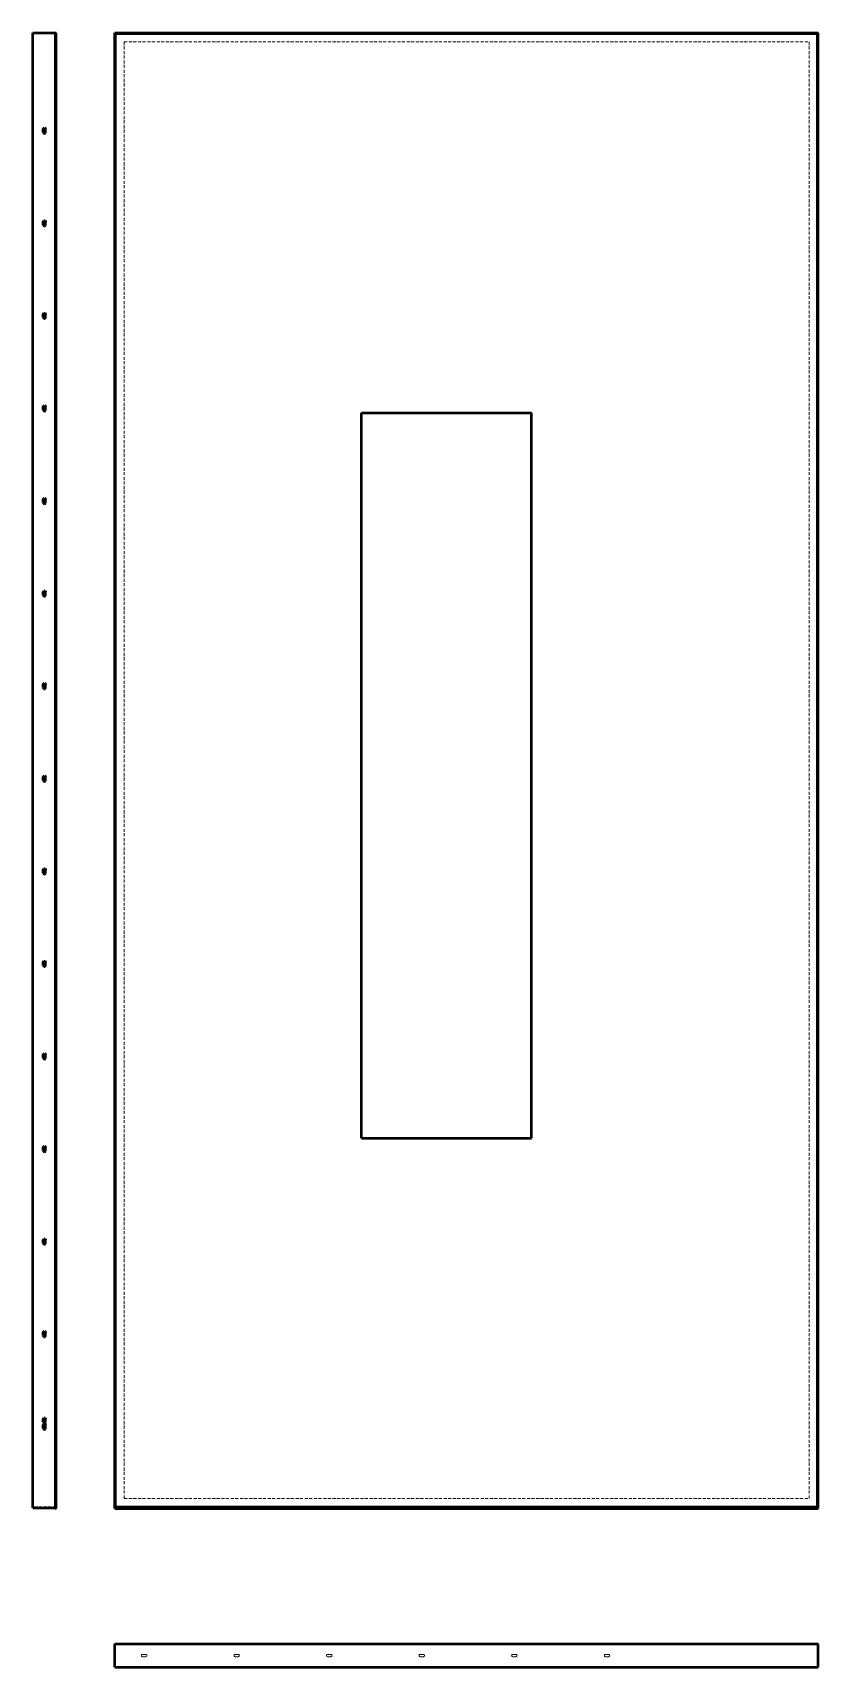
# Model space of a CAD drawing. Header units: millimetres. Extents: x -703 to 570, y -19 to 2630.
import ezdxf

# ---------------------------------------------------------------- set-up
doc = ezdxf.new("R2010")
doc.units = ezdxf.units.MM
doc.linetypes.add('Hidden', pattern=[15, 5, -3, 5, -2])
for name, color, linetype, lineweight in [('Default', 7, 'Continuous', 50), ('Edges', 7, 'Hidden', 15), ('HiddenEdges', 2, 'Hidden', 15), ('HiddenSilhouettes', 2, 'Hidden', 15), ('Silhouettes', 7, 'Continuous', 50)]:
    doc.layers.add(name, color=color, linetype=linetype, lineweight=lineweight)

# ---------------------------------------------------------------- blocks, each defined once
blk = doc.blocks.new('Top')
at = {"layer": 'Edges'}
for points in [[(570, 1.7, 0)], [(570, 1, 0)]]:
    blk.add_polyline3d(points, close=True, dxfattribs=at)
at = {"layer": 'HiddenEdges'}
for points in [[(-570, 1.7, 0), (-568.8, 1.7, 0)], [(-570, 1, 0), (-568.8, 1, 0)], [(-568.8, -19, 0), (-568.8, 17.8, 0)], [(-568.8, 17.8, 0), (568.8, 17.8, 0)], [(-555, 17.8, 0), (-555, 19, 0)], [(555, 17.8, 0), (555, 19, 0)], [(568.8, -19, 0), (568.8, 17.8, 0)], [(568.8, 1.7, 0), (570, 1.7, 0)], [(568.8, 1, 0), (570, 1, 0)], [(-570, 0, 0), (-568.8, 0, 0)], [(-570, -1, 0), (-568.8, -1, 0)], [(-570, -1.7, 0), (-568.8, -1.7, 0)], [(-170, -19, 0), (-170, -17.8, 0)], [(105, -19, 0), (105, -17.8, 0)], [(568.8, 0, 0), (570, 0, 0)], [(568.8, -1, 0), (570, -1, 0)], [(568.8, -1.7, 0), (570, -1.7, 0)]]:
    blk.add_polyline3d(points, dxfattribs=at)
at = {"layer": 'HiddenSilhouettes'}
for points in [[(-527, 0), (-526.7, 1)], [(-526, 1.7), (-525, 2)], [(-520, 2), (-519, 1.7)], [(-518.3, -1), (-518, 0)], [(-377, 0), (-376.7, -1)], [(-376, 1.7), (-375, 2)], [(-370, 2), (-369, 1.7)], [(-368.3, -1), (-368, 0)], [(-227, 0), (-226.7, -1)], [(-226, 1.7), (-225, 2)], [(-220, 2), (-219, 1.7)], [(-218.3, -1), (-218, 0)], [(-77, 0), (-76.7, -1)], [(-76, 1.7), (-75, 2)], [(-70, 2), (-69, 1.7)], [(-68.3, -1), (-68, 0)], [(73, 0), (73.3, 1)], [(73, 0), (73.3, -1)], [(74, 1.7), (75, 2)], [(80, 2), (81, 1.7)], [(81.7, -1), (82, 0)], [(223, 0), (223.3, -1)], [(224, 1.7), (225, 2)], [(230, 2), (231, 1.7)], [(231.7, -1), (232, 0)], [(-526, -1.7), (-525, -2)], [(-520, -2), (-519, -1.7)], [(-376, -1.7), (-375, -2)], [(-370, -2), (-369, -1.7)], [(-226, -1.7), (-225, -2)], [(-220, -2), (-219, -1.7)], [(-76, -1.7), (-75, -2)], [(-70, -2), (-69, -1.7)], [(74, -1.7), (75, -2)], [(80, -2), (81, -1.7)], [(224, -1.7), (225, -2)], [(230, -2), (231, -1.7)]]:
    blk.add_lwpolyline(points, dxfattribs=at)
for points in [[(-570, 2, 0), (-568.8, 2, 0)], [(-527, 0, 0), (-526.7, -1, 0)], [(-526.7, 1, 0), (-526, 1.7, 0)], [(-525, 2, 0), (-520, 2, 0)], [(-519, 1.7, 0), (-518.3, 1, 0)], [(-518.3, 1, 0), (-518, 0, 0)], [(-377, 0, 0), (-376.7, 1, 0)], [(-376.7, 1, 0), (-376, 1.7, 0)], [(-375, 2, 0), (-370, 2, 0)], [(-369, 1.7, 0), (-368.3, 1, 0)], [(-368.3, 1, 0), (-368, 0, 0)], [(-227, 0, 0), (-226.7, 1, 0)], [(-226.7, 1, 0), (-226, 1.7, 0)], [(-225, 2, 0), (-220, 2, 0)], [(-219, 1.7, 0), (-218.3, 1, 0)], [(-218.3, 1, 0), (-218, 0, 0)], [(-77, 0, 0), (-76.7, 1, 0)], [(-76.7, 1, 0), (-76, 1.7, 0)], [(-75, 2, 0), (-70, 2, 0)], [(-69, 1.7, 0), (-68.3, 1, 0)], [(-68.3, 1, 0), (-68, 0, 0)], [(73.3, 1, 0), (74, 1.7, 0)], [(75, 2, 0), (80, 2, 0)], [(81, 1.7, 0), (81.7, 1, 0)], [(81.7, 1, 0), (82, 0, 0)], [(223, 0, 0), (223.3, 1, 0)], [(223.3, 1, 0), (224, 1.7, 0)], [(225, 2, 0), (230, 2, 0)], [(231, 1.7, 0), (231.7, 1, 0)], [(231.7, 1, 0), (232, 0, 0)], [(568.8, 2, 0), (570, 2, 0)], [(-570, -2, 0), (-568.8, -2, 0)], [(-570, -17.8, 0), (570, -17.8, 0)], [(-526.7, -1, 0), (-526, -1.7, 0)], [(-525, -2, 0), (-520, -2, 0)], [(-519, -1.7, 0), (-518.3, -1, 0)], [(-376.7, -1, 0), (-376, -1.7, 0)], [(-375, -2, 0), (-370, -2, 0)], [(-369, -1.7, 0), (-368.3, -1, 0)], [(-226.7, -1, 0), (-226, -1.7, 0)], [(-225, -2, 0), (-220, -2, 0)], [(-219, -1.7, 0), (-218.3, -1, 0)], [(-76.7, -1, 0), (-76, -1.7, 0)], [(-75, -2, 0), (-70, -2, 0)], [(-69, -1.7, 0), (-68.3, -1, 0)], [(73.3, -1, 0), (74, -1.7, 0)], [(75, -2, 0), (80, -2, 0)], [(81, -1.7, 0), (81.7, -1, 0)], [(223.3, -1, 0), (224, -1.7, 0)], [(225, -2, 0), (230, -2, 0)], [(231, -1.7, 0), (231.7, -1, 0)], [(568.8, -2, 0), (570, -2, 0)]]:
    blk.add_polyline3d(points, dxfattribs=at)
at = {"layer": 'Silhouettes'}
for points in [[(-570, 19, 0), (570, 19, 0)], [(-570, -19, 0), (-570, 19, 0)], [(570, -19, 0), (570, 19, 0)], [(-570, -19, 0), (570, -19, 0)]]:
    blk.add_polyline3d(points, dxfattribs=at)
for points in [[(570, 2, 0)], [(570, -2, 0)], [(570, -17.8, 0)]]:
    blk.add_polyline3d(points, close=True, dxfattribs=at)
blk = doc.blocks.new('Front')
at = {"layer": 'Edges'}
for points in [[(570, 1032.7, 0)], [(570, 882.7, 0)], [(570, 741.1, 0)], [(570, 591.1, 0)], [(570, 441.1, 0)], [(570, 291.1, 0)], [(570, 141.1, 0)], [(570, -8.9, 0)], [(570, -158.9, 0)], [(570, -316.6, 0)], [(570, -466.6, 0)], [(570, -616.6, 0)], [(570, -758.9, 0)], [(570, -908.9, 0)]]:
    blk.add_polyline3d(points, close=True, dxfattribs=at)
at = {"layer": 'HiddenEdges'}
for points in [[(-570, 1041.1, 0), (-568.8, 1041.1, 0)], [(568.8, 1041.1, 0), (570, 1041.1, 0)], [(-570, 1032.7, 0), (-568.8, 1032.7, 0)], [(568.8, 1032.7, 0), (570, 1032.7, 0)], [(-570, 891.1, 0), (-568.8, 891.1, 0)], [(-570, 882.7, 0), (-568.8, 882.7, 0)], [(568.8, 891.1, 0), (570, 891.1, 0)], [(568.8, 882.7, 0), (570, 882.7, 0)], [(-570, 741.1, 0), (-568.8, 741.1, 0)], [(-570, 732.7, 0), (-568.8, 732.7, 0)], [(568.8, 741.1, 0), (570, 741.1, 0)], [(568.8, 732.7, 0), (570, 732.7, 0)], [(-570, 591.1, 0), (-568.8, 591.1, 0)], [(568.8, 591.1, 0), (570, 591.1, 0)], [(-570, 582.7, 0), (-568.8, 582.7, 0)], [(568.8, 582.7, 0), (570, 582.7, 0)], [(-570, 441.1, 0), (-568.8, 441.1, 0)], [(-570, 432.7, 0), (-568.8, 432.7, 0)], [(568.8, 441.1, 0), (570, 441.1, 0)], [(568.8, 432.7, 0), (570, 432.7, 0)], [(-570, 291.1, 0), (-568.8, 291.1, 0)], [(-570, 282.7, 0), (-568.8, 282.7, 0)], [(568.8, 291.1, 0), (570, 291.1, 0)], [(568.8, 282.7, 0), (570, 282.7, 0)], [(-570, 141.1, 0), (-568.8, 141.1, 0)], [(-570, 132.7, 0), (-568.8, 132.7, 0)], [(568.8, 141.1, 0), (570, 141.1, 0)], [(568.8, 132.7, 0), (570, 132.7, 0)], [(-570, -8.9, 0), (-568.8, -8.9, 0)], [(-570, -17.3, 0), (-568.8, -17.3, 0)], [(568.8, -8.9, 0), (570, -8.9, 0)], [(568.8, -17.3, 0), (570, -17.3, 0)], [(-570, -158.9, 0), (-568.8, -158.9, 0)], [(568.8, -158.9, 0), (570, -158.9, 0)], [(-570, -167.3, 0), (-568.8, -167.3, 0)], [(568.8, -167.3, 0), (570, -167.3, 0)], [(-570, -308.9, 0), (-568.8, -308.9, 0)], [(-570, -309.6, 0), (-568.8, -309.6, 0)], [(-570, -316.6, 0), (-568.8, -316.6, 0)], [(-570, -317.3, 0), (-568.8, -317.3, 0)], [(568.8, -308.9, 0), (570, -308.9, 0)], [(568.8, -309.6, 0), (570, -309.6, 0)], [(568.8, -316.6, 0), (570, -316.6, 0)], [(568.8, -317.3, 0), (570, -317.3, 0)], [(-570, -458.9, 0), (-568.8, -458.9, 0)], [(-570, -459.6, 0), (-568.8, -459.6, 0)], [(-570, -466.6, 0), (-568.8, -466.6, 0)], [(-570, -467.3, 0), (-568.8, -467.3, 0)], [(568.8, -458.9, 0), (570, -458.9, 0)], [(568.8, -459.6, 0), (570, -459.6, 0)], [(568.8, -466.6, 0), (570, -466.6, 0)], [(568.8, -467.3, 0), (570, -467.3, 0)], [(-570, -608.9, 0), (-568.8, -608.9, 0)], [(568.8, -608.9, 0), (570, -608.9, 0)], [(-570, -609.6, 0), (-568.8, -609.6, 0)], [(-570, -616.6, 0), (-568.8, -616.6, 0)], [(-570, -617.3, 0), (-568.8, -617.3, 0)], [(568.8, -609.6, 0), (570, -609.6, 0)], [(568.8, -616.6, 0), (570, -616.6, 0)], [(568.8, -617.3, 0), (570, -617.3, 0)], [(-570, -758.9, 0), (-568.8, -758.9, 0)], [(-570, -759.6, 0), (-568.8, -759.6, 0)], [(-570, -767.3, 0), (-568.8, -767.3, 0)], [(568.8, -758.9, 0), (570, -758.9, 0)], [(568.8, -759.6, 0), (570, -759.6, 0)], [(568.8, -767.3, 0), (570, -767.3, 0)], [(-570, -908.9, 0), (-568.8, -908.9, 0)], [(-570, -917.3, 0), (-568.8, -917.3, 0)], [(568.8, -908.9, 0), (570, -908.9, 0)], [(568.8, -917.3, 0), (570, -917.3, 0)], [(-570, -1049.6, 0), (-568.8, -1049.6, 0)], [(-570, -1056.6, 0), (-568.8, -1056.6, 0)], [(568.8, -1049.6, 0), (570, -1049.6, 0)], [(568.8, -1056.6, 0), (570, -1056.6, 0)], [(-570, -1059.6, 0), (-568.8, -1059.6, 0)], [(-570, -1066.6, 0), (-568.8, -1066.6, 0)], [(568.8, -1059.6, 0), (570, -1059.6, 0)], [(568.8, -1066.6, 0), (570, -1066.6, 0)], [(-526, -1194.4, 0), (-526, -1193.2, 0)], [(-519, -1194.4, 0), (-519, -1193.2, 0)], [(-376, -1194.4, 0), (-376, -1193.2, 0)], [(-369, -1194.4, 0), (-369, -1193.2, 0)], [(-226.7, -1194.4, 0), (-226.7, -1193.2, 0)], [(-218.3, -1194.4, 0), (-218.3, -1193.2, 0)], [(-76.7, -1194.4, 0), (-76.7, -1193.2, 0)], [(-68.3, -1194.4, 0), (-68.3, -1193.2, 0)], [(74, -1194.4, 0), (74, -1193.2, 0)], [(81, -1194.4, 0), (81, -1193.2, 0)], [(224, -1194.4, 0), (224, -1193.2, 0)], [(231, -1194.4, 0), (231, -1193.2, 0)]]:
    blk.add_polyline3d(points, dxfattribs=at)
at = {"layer": 'HiddenSilhouettes'}
for points in [[(-555, 1180.6, 0), (555, 1180.6, 0)], [(-555, -1179.4, 0), (-555, 1180.6, 0)], [(555, -1179.4, 0), (555, 1180.6, 0)], [(-570, 1041.4, 0), (-568.8, 1041.4, 0)], [(568.8, 1041.4, 0), (570, 1041.4, 0)], [(-570, 1032.4, 0), (-568.8, 1032.4, 0)], [(568.8, 1032.4, 0), (570, 1032.4, 0)], [(-570, 891.4, 0), (-568.8, 891.4, 0)], [(-570, 882.4, 0), (-568.8, 882.4, 0)], [(568.8, 891.4, 0), (570, 891.4, 0)], [(568.8, 882.4, 0), (570, 882.4, 0)], [(-570, 741.4, 0), (-568.8, 741.4, 0)], [(-570, 732.4, 0), (-568.8, 732.4, 0)], [(568.8, 741.4, 0), (570, 741.4, 0)], [(568.8, 732.4, 0), (570, 732.4, 0)], [(-570, 591.4, 0), (-568.8, 591.4, 0)], [(568.8, 591.4, 0), (570, 591.4, 0)], [(-570, 582.4, 0), (-568.8, 582.4, 0)], [(568.8, 582.4, 0), (570, 582.4, 0)], [(-570, 441.4, 0), (-568.8, 441.4, 0)], [(-570, 432.4, 0), (-568.8, 432.4, 0)], [(568.8, 441.4, 0), (570, 441.4, 0)], [(568.8, 432.4, 0), (570, 432.4, 0)], [(-570, 291.4, 0), (-568.8, 291.4, 0)], [(568.8, 291.4, 0), (570, 291.4, 0)], [(-570, 282.4, 0), (-568.8, 282.4, 0)], [(568.8, 282.4, 0), (570, 282.4, 0)], [(-570, 141.4, 0), (-568.8, 141.4, 0)], [(568.8, 141.4, 0), (570, 141.4, 0)], [(-570, 132.4, 0), (-568.8, 132.4, 0)], [(568.8, 132.4, 0), (570, 132.4, 0)], [(-570, -8.6, 0), (-568.8, -8.6, 0)], [(-570, -17.6, 0), (-568.8, -17.6, 0)], [(568.8, -8.6, 0), (570, -8.6, 0)], [(568.8, -17.6, 0), (570, -17.6, 0)], [(-570, -158.6, 0), (-568.8, -158.6, 0)], [(568.8, -158.6, 0), (570, -158.6, 0)], [(-570, -167.6, 0), (-568.8, -167.6, 0)], [(568.8, -167.6, 0), (570, -167.6, 0)], [(-570, -308.6, 0), (-568.8, -308.6, 0)], [(-570, -317.6, 0), (-568.8, -317.6, 0)], [(568.8, -308.6, 0), (570, -308.6, 0)], [(568.8, -317.6, 0), (570, -317.6, 0)], [(-570, -458.6, 0), (-568.8, -458.6, 0)], [(-570, -467.6, 0), (-568.8, -467.6, 0)], [(568.8, -458.6, 0), (570, -458.6, 0)], [(568.8, -467.6, 0), (570, -467.6, 0)], [(-570, -608.6, 0), (-568.8, -608.6, 0)], [(568.8, -608.6, 0), (570, -608.6, 0)], [(-570, -617.6, 0), (-568.8, -617.6, 0)], [(568.8, -617.6, 0), (570, -617.6, 0)], [(-570, -758.6, 0), (-568.8, -758.6, 0)], [(-570, -767.6, 0), (-568.8, -767.6, 0)], [(568.8, -758.6, 0), (570, -758.6, 0)], [(568.8, -767.6, 0), (570, -767.6, 0)], [(-570, -908.6, 0), (-568.8, -908.6, 0)], [(-570, -917.6, 0), (-568.8, -917.6, 0)], [(568.8, -908.6, 0), (570, -908.6, 0)], [(568.8, -917.6, 0), (570, -917.6, 0)], [(-570, -1048.6, 0), (-568.8, -1048.6, 0)], [(-570, -1057.6, 0), (-568.8, -1057.6, 0)], [(-570, -1058.6, 0), (-568.8, -1058.6, 0)], [(568.8, -1048.6, 0), (570, -1048.6, 0)], [(568.8, -1057.6, 0), (570, -1057.6, 0)], [(568.8, -1058.6, 0), (570, -1058.6, 0)], [(-570, -1067.6, 0), (-568.8, -1067.6, 0)], [(568.8, -1067.6, 0), (570, -1067.6, 0)], [(-555, -1179.4, 0), (555, -1179.4, 0)], [(-527, -1194.4, 0), (-527, -1193.2, 0)], [(-518, -1194.4, 0), (-518, -1193.2, 0)], [(-377, -1194.4, 0), (-377, -1193.2, 0)], [(-368, -1194.4, 0), (-368, -1193.2, 0)], [(-227, -1194.4, 0), (-227, -1193.2, 0)], [(-218, -1194.4, 0), (-218, -1193.2, 0)], [(-77, -1194.4, 0), (-77, -1193.2, 0)], [(-68, -1194.4, 0), (-68, -1193.2, 0)], [(73, -1194.4, 0), (73, -1193.2, 0)], [(82, -1194.4, 0), (82, -1193.2, 0)], [(223, -1194.4, 0), (223, -1193.2, 0)], [(232, -1194.4, 0), (232, -1193.2, 0)]]:
    blk.add_polyline3d(points, dxfattribs=at)
at = {"layer": 'Silhouettes'}
for points in [[(-570, -597.8, 0), (-570, 1195.6, 0)], [(-570, 1195.6, 0), (570, 1195.6, 0)], [(-570, 1194.4, 0), (570, 1194.4, 0)], [(-568.8, -1193.2, 0), (-568.8, 1194.4, 0)], [(568.8, -1193.2, 0), (568.8, 1194.4, 0)], [(570, -597.8, 0), (570, 1195.6, 0)], [(-170, -595.6, 0), (-170, 579.4, 0)], [(-170, 579.4, 0), (105, 579.4, 0)], [(105, -595.6, 0), (105, 579.4, 0)], [(-570, -1195.6, 0), (-570, -597.8, 0)], [(-170, -595.6, 0), (105, -595.6, 0)], [(570, -1195.6, 0), (570, -597.8, 0)], [(-570, -1194.4, 0), (570, -1194.4, 0)], [(-570, -1195.6, 0), (570, -1195.6, 0)], [(-568.8, -1193.2, 0), (568.8, -1193.2, 0)]]:
    blk.add_polyline3d(points, dxfattribs=at)
for points in [[(570, 1041.4, 0)], [(570, 1032.4, 0)], [(570, 891.4, 0)], [(570, 882.4, 0)], [(570, 741.4, 0)], [(570, 732.4, 0)], [(570, 591.4, 0)], [(570, 582.4, 0)], [(570, 441.4, 0)], [(570, 432.4, 0)], [(570, 291.4, 0)], [(570, 282.4, 0)], [(570, 141.4, 0)], [(570, 132.4, 0)], [(570, -8.6, 0)], [(570, -17.6, 0)], [(570, -158.6, 0)], [(570, -167.6, 0)], [(570, -308.6, 0)], [(570, -317.6, 0)], [(570, -458.6, 0)], [(570, -467.6, 0)], [(570, -608.6, 0)], [(570, -617.6, 0)], [(570, -758.6, 0)], [(570, -767.6, 0)], [(570, -908.6, 0)], [(570, -917.6, 0)], [(570, -1048.6, 0)], [(570, -1057.6, 0)], [(570, -1058.6, 0)], [(570, -1067.6, 0)]]:
    blk.add_polyline3d(points, close=True, dxfattribs=at)
blk = doc.blocks.new('Left')
at = {"layer": 'HiddenEdges'}
for points in [[(-17.8, -1193.2, 0), (-17.8, 1194.4, 0)], [(19, 1194.4, 0), (-17.8, 1194.4, 0)], [(-17.8, 1180.6, 0), (-19, 1180.6, 0)], [(19, 579.4, 0), (17.8, 579.4, 0)], [(19, -595.6, 0), (17.8, -595.6, 0)], [(-17.8, -1179.4, 0), (-19, -1179.4, 0)], [(19, -1193.2, 0), (-17.8, -1193.2, 0)], [(-1.7, -1194.4, 0), (-1.7, -1193.2, 0)], [(-1, -1194.4, 0), (-1, -1193.2, 0)], [(0, -1194.4, 0), (0, -1193.2, 0)], [(1, -1194.4, 0), (1, -1193.2, 0)], [(1.7, -1194.4, 0), (1.7, -1193.2, 0)]]:
    blk.add_polyline3d(points, dxfattribs=at)
at = {"layer": 'HiddenSilhouettes'}
for points in [[(-2, -1194.4, 0), (-2, -1193.2, 0)], [(2, -1194.4, 0), (2, -1193.2, 0)]]:
    blk.add_polyline3d(points, dxfattribs=at)
at = {"layer": 'Silhouettes'}
for points in [[(-2, 1039.4), (-1.7, 1040.4)], [(-2, 1034.4), (-2, 1039.4)], [(-1.7, 1040.4), (-1, 1041.1)], [(1, 1041.1), (1.7, 1040.4)], [(1.7, 1033.4), (2, 1034.4)], [(2, 1034.4), (2, 1039.4)], [(-2, 884.4), (-2, 889.4)], [(-2, 884.4), (-1.7, 883.4)], [(-1.7, 890.4), (-1, 891.1)], [(1, 891.1), (1.7, 890.4)], [(1.7, 890.4), (2, 889.4)], [(1.7, 883.4), (2, 884.4)], [(2, 884.4), (2, 889.4)], [(-2, 734.4), (-2, 739.4)], [(-2, 734.4), (-1.7, 733.4)], [(0, 732.4), (1, 732.7)], [(1.7, 740.4), (2, 739.4)], [(2, 734.4), (2, 739.4)], [(-2, 589.4), (-1.7, 590.4)], [(-2, 584.4), (-2, 589.4)], [(-2, 584.4), (-1.7, 583.4)], [(-1.7, 590.4), (-1, 591.1)], [(-1.7, 583.4), (-1, 582.7)], [(1, 591.1), (1.7, 590.4)], [(1, 582.7), (1.7, 583.4)], [(1.7, 583.4), (2, 584.4)], [(-1, 582.7), (0, 582.4)], [(0, 582.4), (1, 582.7)], [(-2, 434.4), (-2, 439.4)], [(-2, 434.4), (-1.7, 433.4)], [(-1.7, 440.4), (-1, 441.1)], [(-1.7, 433.4), (-1, 432.7)], [(-1, 432.7), (0, 432.4)], [(0, 432.4), (1, 432.7)], [(1, 432.7), (1.7, 433.4)], [(1.7, 440.4), (2, 439.4)], [(-2, 284.4), (-2, 289.4)], [(-1.7, 290.4), (-1, 291.1)], [(-1.7, 283.4), (-1, 282.7)], [(-1, 282.7), (0, 282.4)], [(0, 282.4), (1, 282.7)], [(1, 291.1), (1.7, 290.4)], [(1, 282.7), (1.7, 283.4)], [(1.7, 290.4), (2, 289.4)], [(1.7, 283.4), (2, 284.4)], [(2, 284.4), (2, 289.4)], [(-2, 134.4), (-2, 139.4)], [(-2, 134.4), (-1.7, 133.4)], [(-1.7, 133.4), (-1, 132.7)], [(0, 132.4), (1, 132.7)], [(1, 132.7), (1.7, 133.4)], [(1.7, 140.4), (2, 139.4)], [(2, 134.4), (2, 139.4)], [(-2, -15.6), (-2, -10.6)], [(-2, -15.6), (-1.7, -16.6)], [(-1, -8.9), (0, -8.6)], [(-1, -17.3), (0, -17.6)], [(0, -8.6), (1, -8.9)], [(0, -17.6), (1, -17.3)], [(1.7, -9.6), (2, -10.6)], [(2, -15.6), (2, -10.6)], [(-1, -158.9), (0, -158.6)], [(0, -158.6), (1, -158.9)], [(-2, -165.6), (-2, -160.6)], [(-2, -165.6), (-1.7, -166.6)], [(-1, -167.3), (0, -167.6)], [(0, -167.6), (1, -167.3)], [(1.7, -159.6), (2, -160.6)], [(2, -165.6), (2, -160.6)], [(-2, -315.6), (-2, -310.6)], [(-2, -315.6), (-1.7, -316.6)], [(-1, -308.9), (0, -308.6)], [(-1, -317.3), (0, -317.6)], [(0, -308.6), (1, -308.9)], [(0, -317.6), (1, -317.3)], [(1.7, -309.6), (2, -310.6)], [(2, -315.6), (2, -310.6)], [(-2, -465.6), (-2, -460.6)], [(-2, -465.6), (-1.7, -466.6)], [(-1.7, -466.6), (-1, -467.3)], [(-1, -458.9), (0, -458.6)], [(0, -458.6), (1, -458.9)], [(0, -467.6), (1, -467.3)], [(1, -467.3), (1.7, -466.6)], [(1.7, -459.6), (2, -460.6)], [(2, -465.6), (2, -460.6)], [(-1, -608.9), (0, -608.6)], [(0, -608.6), (1, -608.9)], [(-2, -615.6), (-2, -610.6)], [(-2, -615.6), (-1.7, -616.6)], [(-1, -617.3), (0, -617.6)], [(0, -617.6), (1, -617.3)], [(1.7, -609.6), (2, -610.6)], [(2, -615.6), (2, -610.6)], [(-2, -765.6), (-2, -760.6)], [(-2, -765.6), (-1.7, -766.6)], [(-1, -758.9), (0, -758.6)], [(0, -758.6), (1, -758.9)], [(0, -767.6), (1, -767.3)], [(1.7, -759.6), (2, -760.6)], [(2, -765.6), (2, -760.6)], [(-2, -915.6), (-2, -910.6)], [(-2, -915.6), (-1.7, -916.6)], [(1.7, -909.6), (2, -910.6)], [(2, -915.6), (2, -910.6)], [(-2, -1055.6), (-2, -1050.6)], [(-2, -1055.6), (-1.7, -1056.6)], [(0, -1057.6), (1, -1057.3)], [(1.7, -1049.6), (2, -1050.6)], [(2, -1055.6), (2, -1050.6)], [(-2, -1065.6), (-2, -1060.6)], [(-2, -1065.6), (-1.7, -1066.6)], [(0, -1067.6), (1, -1067.3)], [(1.7, -1059.6), (2, -1060.6)], [(2, -1065.6), (2, -1060.6)]]:
    blk.add_lwpolyline(points, dxfattribs=at)
for points in [[(-19, -1194.4, 0), (-19, 1195.6, 0)], [(-19, 1195.6, 0), (19, 1195.6, 0)], [(17.8, 1194.4, 0), (19, 1194.4, 0)], [(17.8, -1195.6, 0), (17.8, 1194.4, 0)], [(19, -1194.4, 0), (19, 1195.6, 0)], [(19, -1195.6, 0), (19, 1194.4, 0)], [(-2, 1034.4, 0), (-1.7, 1033.4, 0)], [(-1.7, 1033.4, 0), (-1, 1032.7, 0)], [(-1, 1041.1, 0), (0, 1041.4, 0)], [(0, 1041.4, 0), (1, 1041.1, 0)], [(1, 1032.7, 0), (1.7, 1033.4, 0)], [(1.7, 1040.4, 0), (2, 1039.4, 0)], [(-1, 1032.7, 0), (0, 1032.4, 0)], [(0, 1032.4, 0), (1, 1032.7, 0)], [(-2, 889.4, 0), (-1.7, 890.4, 0)], [(-1.7, 883.4, 0), (-1, 882.7, 0)], [(-1, 891.1, 0), (0, 891.4, 0)], [(-1, 882.7, 0), (0, 882.4, 0)], [(0, 891.4, 0), (1, 891.1, 0)], [(0, 882.4, 0), (1, 882.7, 0)], [(1, 882.7, 0), (1.7, 883.4, 0)], [(-2, 739.4, 0), (-1.7, 740.4, 0)], [(-1.7, 740.4, 0), (-1, 741.1, 0)], [(-1.7, 733.4, 0), (-1, 732.7, 0)], [(-1, 741.1, 0), (0, 741.4, 0)], [(-1, 732.7, 0), (0, 732.4, 0)], [(0, 741.4, 0), (1, 741.1, 0)], [(1, 741.1, 0), (1.7, 740.4, 0)], [(1, 732.7, 0), (1.7, 733.4, 0)], [(1.7, 733.4, 0), (2, 734.4, 0)], [(-1, 591.1, 0), (0, 591.4, 0)], [(0, 591.4, 0), (1, 591.1, 0)], [(1.7, 590.4, 0), (2, 589.4, 0)], [(2, 584.4, 0), (2, 589.4, 0)], [(-2, 439.4, 0), (-1.7, 440.4, 0)], [(-1, 441.1, 0), (0, 441.4, 0)], [(0, 441.4, 0), (1, 441.1, 0)], [(1, 441.1, 0), (1.7, 440.4, 0)], [(1.7, 433.4, 0), (2, 434.4, 0)], [(2, 434.4, 0), (2, 439.4, 0)], [(-1, 291.1, 0), (0, 291.4, 0)], [(0, 291.4, 0), (1, 291.1, 0)], [(-2, 289.4, 0), (-1.7, 290.4, 0)], [(-2, 284.4, 0), (-1.7, 283.4, 0)], [(-2, 139.4, 0), (-1.7, 140.4, 0)], [(-1.7, 140.4, 0), (-1, 141.1, 0)], [(-1, 141.1, 0), (0, 141.4, 0)], [(-1, 132.7, 0), (0, 132.4, 0)], [(0, 141.4, 0), (1, 141.1, 0)], [(1, 141.1, 0), (1.7, 140.4, 0)], [(1.7, 133.4, 0), (2, 134.4, 0)], [(-2, -10.6, 0), (-1.7, -9.6, 0)], [(-1.7, -9.6, 0), (-1, -8.9, 0)], [(-1.7, -16.6, 0), (-1, -17.3, 0)], [(1, -8.9, 0), (1.7, -9.6, 0)], [(1, -17.3, 0), (1.7, -16.6, 0)], [(1.7, -16.6, 0), (2, -15.6, 0)], [(-1.7, -159.6, 0), (-1, -158.9, 0)], [(1, -158.9, 0), (1.7, -159.6, 0)], [(-2, -160.6, 0), (-1.7, -159.6, 0)], [(-1.7, -166.6, 0), (-1, -167.3, 0)], [(1, -167.3, 0), (1.7, -166.6, 0)], [(1.7, -166.6, 0), (2, -165.6, 0)], [(-2, -310.6, 0), (-1.7, -309.6, 0)], [(-1.7, -309.6, 0), (-1, -308.9, 0)], [(-1.7, -316.6, 0), (-1, -317.3, 0)], [(1, -308.9, 0), (1.7, -309.6, 0)], [(1, -317.3, 0), (1.7, -316.6, 0)], [(1.7, -316.6, 0), (2, -315.6, 0)], [(-2, -460.6, 0), (-1.7, -459.6, 0)], [(-1.7, -459.6, 0), (-1, -458.9, 0)], [(-1, -467.3, 0), (0, -467.6, 0)], [(1, -458.9, 0), (1.7, -459.6, 0)], [(1.7, -466.6, 0), (2, -465.6, 0)], [(-1.7, -609.6, 0), (-1, -608.9, 0)], [(1, -608.9, 0), (1.7, -609.6, 0)], [(-2, -610.6, 0), (-1.7, -609.6, 0)], [(-1.7, -616.6, 0), (-1, -617.3, 0)], [(1, -617.3, 0), (1.7, -616.6, 0)], [(1.7, -616.6, 0), (2, -615.6, 0)], [(-2, -760.6, 0), (-1.7, -759.6, 0)], [(-1.7, -759.6, 0), (-1, -758.9, 0)], [(-1.7, -766.6, 0), (-1, -767.3, 0)], [(-1, -767.3, 0), (0, -767.6, 0)], [(1, -758.9, 0), (1.7, -759.6, 0)], [(1, -767.3, 0), (1.7, -766.6, 0)], [(1.7, -766.6, 0), (2, -765.6, 0)], [(-2, -910.6, 0), (-1.7, -909.6, 0)], [(-1.7, -909.6, 0), (-1, -908.9, 0)], [(-1.7, -916.6, 0), (-1, -917.3, 0)], [(-1, -908.9, 0), (0, -908.6, 0)], [(-1, -917.3, 0), (0, -917.6, 0)], [(0, -908.6, 0), (1, -908.9, 0)], [(0, -917.6, 0), (1, -917.3, 0)], [(1, -908.9, 0), (1.7, -909.6, 0)], [(1, -917.3, 0), (1.7, -916.6, 0)], [(1.7, -916.6, 0), (2, -915.6, 0)], [(-2, -1050.6, 0), (-1.7, -1049.6, 0)], [(-1.7, -1049.6, 0), (-1, -1048.9, 0)], [(-1.7, -1056.6, 0), (-1, -1057.3, 0)], [(-1.7, -1059.6, 0), (-1, -1058.9, 0)], [(-1, -1048.9, 0), (0, -1048.6, 0)], [(-1, -1057.3, 0), (0, -1057.6, 0)], [(-1, -1058.9, 0), (0, -1058.6, 0)], [(0, -1048.6, 0), (1, -1048.9, 0)], [(0, -1058.6, 0), (1, -1058.9, 0)], [(1, -1048.9, 0), (1.7, -1049.6, 0)], [(1, -1057.3, 0), (1.7, -1056.6, 0)], [(1, -1058.9, 0), (1.7, -1059.6, 0)], [(1.7, -1056.6, 0), (2, -1055.6, 0)], [(-2, -1060.6, 0), (-1.7, -1059.6, 0)], [(-1.7, -1066.6, 0), (-1, -1067.3, 0)], [(-1, -1067.3, 0), (0, -1067.6, 0)], [(1, -1067.3, 0), (1.7, -1066.6, 0)], [(1.7, -1066.6, 0), (2, -1065.6, 0)], [(-19, -1194.4, 0), (19, -1194.4, 0)], [(17.8, -1195.6, 0), (19, -1195.6, 0)]]:
    blk.add_polyline3d(points, dxfattribs=at)

msp = doc.modelspace()

# ---------------------------------------------------------------- block references
at = {"layer": 'Default'}
for name, p in [('Left', (-684, 1434)), ('Front', (0, 1434)), ('Top', (0, 0))]:
    msp.add_blockref(name, p, dxfattribs=at)

doc.saveas('drawing.dxf')
